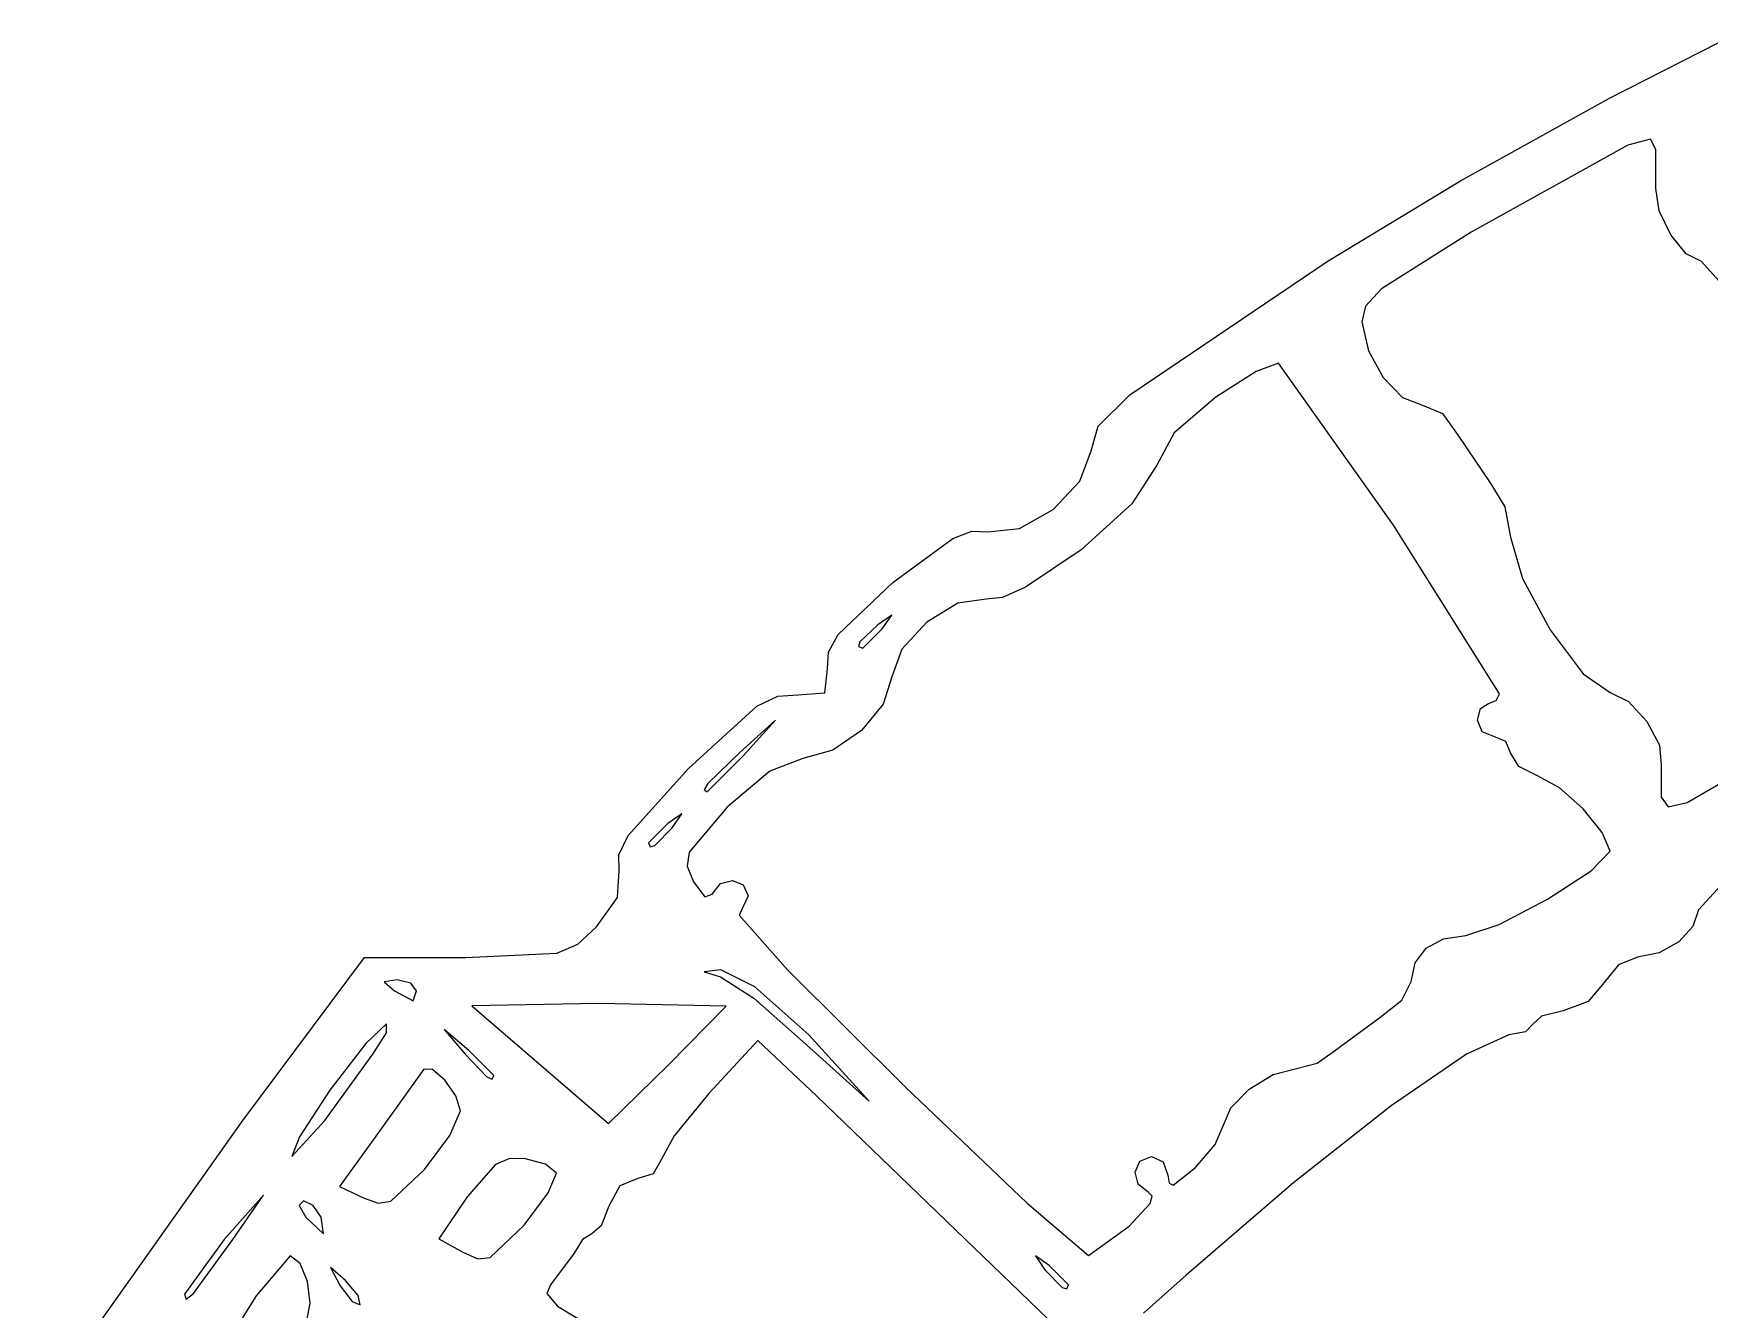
# Model space of a CAD drawing. Extents: x -99 to 383, y -48 to 207.
# Drawn here: x 19.02 to 61.83, y 165.44 to 198.03 of the extents above; entities that cross this region are included whole.
import ezdxf

# ---------------------------------------------------------------- set-up
doc = ezdxf.new("R2010")
doc.units = 0

msp = doc.modelspace()

# ---------------------------------------------------------------- linework, layer by layer
at = {"layer": 'Image'}
for p, q in [((59.272642, 196.38143), (62.514102, 198.034749)), ((55.468189, 194.270741), (59.272642, 196.38143)), ((59.738254, 195.185155), (55.739415, 192.96091)), ((60.320906, 195.337696), (59.738254, 195.185155)), ((60.458595, 195.07422), (60.320906, 195.337696)), ((60.454305, 194.07388), (60.458595, 195.07422)), ((52.088359, 192.230279), (55.468189, 194.270741)), ((60.544537, 193.505194), (60.454305, 194.07388)), ((60.837132, 192.895975), (60.544537, 193.505194)), ((55.739415, 192.96091), (53.453267, 191.511341)), ((61.229694, 192.409904), (60.837132, 192.895975)), ((47.02007, 188.810049), (52.088359, 192.230279)), ((61.619825, 192.21066), (61.229694, 192.409904)), ((62.229059, 191.536872), (61.619825, 192.21066)), ((53.453267, 191.511341), (53.042722, 191.067542)), ((53.042722, 191.067542), (52.946855, 190.6685)), ((52.946855, 190.6685), (53.114903, 189.933534)), ((50.818293, 189.617391), (50.248357, 189.397863)), ((53.753081, 185.480384), (50.818293, 189.617391)), ((53.114903, 189.933534), (53.493042, 189.247648)), ((50.248357, 189.397863), (49.216363, 188.747547)), ((53.493042, 189.247648), (53.986317, 188.740808)), ((46.216599, 188.006038), (47.02007, 188.810049)), ((49.216363, 188.747547), (48.156056, 187.833991)), ((53.986317, 188.740808), (54.499775, 188.54298)), ((54.499775, 188.54298), (55.003154, 188.332772)), ((55.003154, 188.332772), (55.403972, 187.76687)), ((46.031589, 187.377159), (46.216599, 188.006038)), ((48.156056, 187.833991), (47.714213, 187.009957)), ((55.403972, 187.76687), (56.244587, 186.53432)), ((45.747038, 186.600589), (46.031589, 187.377159)), ((47.714213, 187.009957), (47.073271, 186.023494)), ((45.064173, 185.880342), (45.747038, 186.600589)), ((56.244587, 186.53432), (56.600116, 185.947049)), ((44.205988, 185.391394), (45.064173, 185.880342)), ((47.073271, 186.023494), (45.777291, 184.845101)), ((56.600116, 185.947049), (56.744995, 185.16955)), ((43.395479, 185.308719), (44.205988, 185.391394)), ((56.463093, 181.169811), (53.753081, 185.480384)), ((40.972409, 184.009099), (42.503613, 185.138947)), ((42.503613, 185.138947), (42.989777, 185.322556)), ((42.989777, 185.322556), (43.395479, 185.308719)), ((56.744995, 185.16955), (57.046257, 184.111985)), ((45.777291, 184.845101), (44.359176, 183.893078)), ((57.046257, 184.111985), (57.760029, 182.800834)), ((39.570469, 182.681908), (40.972409, 184.009099)), ((43.770852, 183.632675), (43.351833, 183.585727)), ((44.359176, 183.893078), (43.770852, 183.632675)), ((42.631921, 183.482865), (41.841294, 182.995047)), ((43.351833, 183.585727), (42.631921, 183.482865)), ((40.587744, 182.934551), (40.130681, 182.496074)), ((40.200411, 182.33411), (40.694299, 182.827998)), ((40.940523, 183.180776), (40.587744, 182.934551)), ((40.694299, 182.827998), (40.6943, 182.827998)), ((40.6943, 182.827998), (40.940523, 183.180776)), ((41.841294, 182.995047), (41.203202, 182.306146)), ((57.760029, 182.800834), (58.601283, 181.681576)), ((39.330975, 182.234329), (39.570469, 182.681908)), ((40.130681, 182.496074), (40.096829, 182.376082)), ((40.096829, 182.376082), (40.200411, 182.33411)), ((39.302499, 181.803109), (39.330975, 182.234329)), ((41.203202, 182.306146), (40.940893, 181.600037)), ((39.237303, 181.196695), (39.302499, 181.803109)), ((40.940893, 181.600037), (40.72321, 180.905404)), ((58.601283, 181.681576), (59.284995, 181.19969)), ((37.495461, 180.851147), (38.034557, 181.111183)), ((38.034557, 181.111183), (38.541708, 181.143057)), ((38.541708, 181.143057), (39.237303, 181.196695)), ((56.380191, 180.99506), (56.463093, 181.169811)), ((59.284995, 181.19969), (59.756184, 180.97652)), ((35.750858, 179.262037), (37.495461, 180.851147)), ((40.72321, 180.905404), (40.171272, 180.234556)), ((55.898649, 180.499043), (55.981552, 180.798022)), ((55.981552, 180.798022), (56.180871, 180.922376)), ((56.180871, 180.922376), (56.380191, 180.99506)), ((59.756184, 180.97652), (60.223487, 180.463212)), ((37.977311, 180.499665), (37.06009, 179.670754)), ((37.1484, 179.582443), (37.977311, 180.499665)), ((40.171272, 180.234556), (39.436753, 179.726486)), ((56.023004, 180.200064), (55.898649, 180.499043)), ((56.321982, 180.07571), (56.023004, 180.200064)), ((60.223487, 180.463212), (60.547371, 179.857176)), ((61.257148, 178.391012), (64.506098, 180.291466)), ((56.620961, 179.952935), (56.321982, 180.07571)), ((56.745315, 179.657753), (56.620961, 179.952935)), ((60.547371, 179.857176), (60.588305, 179.35582)), ((36.231179, 178.665224), (37.1484, 179.582445)), ((37.06009, 179.670754), (36.243256, 178.878241)), ((37.1484, 179.582445), (37.1484, 179.582443)), ((38.671323, 179.520187), (37.826765, 179.197025)), ((39.436753, 179.726486), (38.671323, 179.520187)), ((56.953491, 179.310324), (56.745315, 179.657753)), ((60.588305, 179.35582), (60.592058, 178.529276)), ((34.214479, 177.554086), (35.750858, 179.262037)), ((37.826765, 179.197025), (36.739163, 178.273467)), ((57.453997, 179.061929), (56.953491, 179.310324)), ((57.997084, 178.766281), (57.453997, 179.061929)), ((36.243256, 178.878241), (36.148484, 178.713682)), ((36.148484, 178.713682), (36.231179, 178.665224)), ((58.598051, 178.22859), (57.997084, 178.766281)), ((60.592058, 178.529276), (60.77286, 178.2824)), ((35.578322, 178.100778), (35.225544, 177.854556)), ((35.3321, 177.748), (35.578322, 178.100778)), ((36.739163, 178.273467), (35.769167, 177.12467)), ((59.084821, 177.628804), (58.598051, 178.22859)), ((60.77286, 178.2824), (61.257148, 178.391012)), ((35.225544, 177.854556), (34.731655, 177.360667)), ((34.89362, 177.290937), (35.332099, 177.748001)), ((35.332099, 177.748001), (35.3321, 177.748)), ((59.285317, 177.146869), (59.084821, 177.628804)), ((33.971609, 177.057151), (34.214479, 177.554086)), ((34.731655, 177.360667), (34.773628, 177.257085)), ((34.773628, 177.257085), (34.89362, 177.290937)), ((33.977538, 176.648797), (33.971609, 177.057151)), ((35.769167, 177.12467), (35.720182, 176.765053)), ((58.802725, 176.648878), (59.285317, 177.146869)), ((33.938665, 175.966152), (33.977538, 176.648797)), ((35.720182, 176.765053), (35.881022, 176.369217)), ((35.881022, 176.369217), (36.172355, 175.980824)), ((36.566462, 176.321111), (36.874098, 176.397522)), ((36.874098, 176.397522), (37.151446, 176.290624)), ((57.691803, 175.927407), (58.802725, 176.648878)), ((33.39948, 175.213707), (33.938665, 175.966152)), ((36.172355, 175.980824), (36.355036, 176.054796)), ((36.355036, 176.054796), (36.566462, 176.321111)), ((37.272006, 176.007007), (37.043285, 175.513118)), ((37.151446, 176.290624), (37.272006, 176.007007)), ((56.45783, 175.277878), (57.691803, 175.927407)), ((62.114479, 176.272948), (61.542447, 175.648192)), ((37.043285, 175.513118), (38.288754, 174.110542)), ((61.542447, 175.648192), (61.404007, 175.222304)), ((32.923704, 174.778192), (33.39948, 175.213707)), ((55.606087, 174.995719), (56.45783, 175.277878)), ((61.404007, 175.222304), (61.043619, 174.836375)), ((32.386491, 174.544299), (32.923704, 174.778192)), ((54.305582, 174.300966), (54.589421, 174.67268)), ((54.589421, 174.67268), (55.0314, 174.911395)), ((55.0314, 174.911395), (55.606087, 174.995719)), ((61.043619, 174.836375), (60.543683, 174.554377)), ((24.371999, 170.268961), (27.476349, 174.431731)), ((27.476349, 174.431731), (30.0635, 174.432)), ((30.0635, 174.432), (32.386491, 174.544299)), ((54.205317, 173.817639), (54.305582, 174.300966)), ((59.503511, 174.247512), (59.139931, 173.796308)), ((59.986597, 174.440282), (59.503511, 174.247512)), ((60.543683, 174.554377), (59.986597, 174.440282)), ((28.310881, 173.862495), (27.981659, 173.809834)), ((27.981659, 173.809834), (28.240325, 173.584594)), ((28.65969, 173.782644), (28.310881, 173.862495)), ((28.80477, 173.584594), (28.65969, 173.782644)), ((36.57496, 174.116289), (36.149207, 174.069371)), ((36.149207, 174.069371), (36.566126, 173.941464)), ((36.566126, 173.941464), (37.420728, 173.395452)), ((37.444726, 173.684799), (36.57496, 174.116289)), ((38.288754, 174.110542), (41.290534, 171.123483)), ((53.971298, 173.342966), (54.205317, 173.817639)), ((59.139931, 173.796308), (58.727891, 173.307681)), ((28.240325, 173.584594), (28.722278, 173.326444)), ((28.722278, 173.326444), (28.804769, 173.584594)), ((28.804769, 173.584594), (28.80477, 173.584594)), ((37.420728, 173.395452), (38.682786, 172.282224)), ((38.8239, 172.455699), (37.444726, 173.684799)), ((53.408652, 172.904916), (53.971298, 173.342966)), ((33.46577, 173.262889), (30.21612, 173.203732)), ((30.21612, 173.203732), (33.70766, 170.197922)), ((36.71542, 173.187304), (33.46577, 173.262889)), ((35.2393, 171.692614), (36.71542, 173.187304)), ((57.537103, 172.931543), (57.30912, 172.71923)), ((58.085231, 173.072008), (57.537103, 172.931543)), ((58.727891, 173.307681), (58.085231, 173.072008)), ((28.037505, 172.737923), (27.510012, 172.240507)), ((27.68808, 171.961813), (28.03807, 172.509941)), ((28.03807, 172.509941), (28.037505, 172.737923)), ((30.1454, 172.059179), (29.5104, 172.596809)), ((29.5104, 172.596809), (30.04803, 171.96181)), ((52.245202, 172.051003), (53.408652, 172.904916)), ((57.130122, 172.533149), (56.699766, 172.455753)), ((57.30912, 172.71923), (57.130122, 172.533149)), ((27.510012, 172.240507), (26.593135, 171.044593)), ((30.7804, 171.42418), (30.1454, 172.059179)), ((37.52079, 172.31498), (36.26734, 170.9567)), ((39.019, 170.9), (37.52079, 172.31498)), ((38.682786, 172.282224), (40.367286, 170.763714)), ((38.823896, 172.455694), (38.8239, 172.455699)), ((40.367286, 170.763714), (38.823896, 172.455694)), ((56.699766, 172.455753), (55.615926, 171.966962)), ((26.4651, 170.271973), (27.68808, 171.961813)), ((30.04803, 171.96181), (30.603679, 171.384525)), ((33.70766, 170.197922), (35.2393, 171.692612)), ((35.2393, 171.692612), (35.2393, 171.692614)), ((51.277982, 171.599671), (51.809786, 171.736123)), ((51.809786, 171.736123), (52.245202, 172.051003)), ((55.615926, 171.966962), (53.692442, 170.641315)), ((28.992124, 171.578661), (27.875794, 170.026791)), ((29.213016, 171.574289), (28.992124, 171.578661)), ((29.527936, 171.299303), (29.213016, 171.574289)), ((29.809278, 170.898359), (29.527936, 171.299303)), ((30.603679, 171.384525), (30.737016, 171.328989)), ((30.737016, 171.328989), (30.780399, 171.42418)), ((30.780399, 171.42418), (30.7804, 171.42418)), ((50.071694, 171.069829), (50.680774, 171.443687)), ((50.680774, 171.443687), (51.277982, 171.599671)), ((26.593135, 171.044593), (25.814786, 169.849703)), ((29.92944, 170.516111), (29.809278, 170.898359)), ((36.26734, 170.9567), (35.382091, 169.878264)), ((65.0463, 145.82), (39.019, 170.9)), ((41.290534, 171.123483), (44.399789, 168.158009)), ((49.598148, 170.593811), (50.071694, 171.069829)), ((29.658267, 169.887063), (29.929432, 170.516117)), ((29.929432, 170.516117), (29.92944, 170.516111)), ((49.407542, 170.131351), (49.598148, 170.593811)), ((53.692442, 170.641315), (51.21293, 168.689903)), ((19.024726, 162.724912), (24.371999, 170.268961)), ((25.620355, 169.354753), (26.465099, 170.271974)), ((26.465099, 170.271974), (26.4651, 170.271973)), ((27.875794, 170.026791), (26.840674, 168.585691)), ((49.200286, 169.654529), (49.407542, 170.131351)), ((25.814786, 169.849703), (25.620355, 169.354753)), ((29.012213, 169.019687), (29.658267, 169.887063)), ((35.382091, 169.878264), (35.01389, 169.19281)), ((48.701987, 169.069061), (49.200286, 169.654529)), ((30.825709, 169.149836), (30.099418, 168.318248)), ((31.165283, 169.292055), (30.825709, 169.149836)), ((31.556878, 169.297397), (31.165283, 169.292055)), ((32.100251, 169.152891), (31.556878, 169.297397)), ((32.37756, 168.927949), (32.100251, 169.152891)), ((35.01389, 169.19281), (34.849664, 168.90635)), ((47.159555, 168.954925), (47.276599, 169.231311)), ((47.276599, 169.231311), (47.573099, 169.351283)), ((47.573099, 169.351283), (47.872078, 169.212478)), ((47.872078, 169.212478), (47.996432, 168.878756)), ((48.130198, 168.621479), (48.701987, 169.069061)), ((28.148338, 168.214439), (29.012213, 169.019687)), ((32.171481, 168.420023), (32.377561, 168.927948)), ((32.377561, 168.927948), (32.37756, 168.927949)), ((34.454822, 168.787203), (33.99426, 168.605256)), ((34.849664, 168.90635), (34.454822, 168.787203)), ((47.231621, 168.647421), (47.159555, 168.954925)), ((47.502448, 168.434093), (47.231621, 168.647421)), ((47.996432, 168.878756), (48.024546, 168.666321)), ((48.024546, 168.666321), (48.130198, 168.621479)), ((51.21293, 168.689903), (48.461006, 166.323813)), ((24.896911, 168.363507), (23.891761, 167.234617)), ((24.1148, 167.234617), (24.896911, 168.363507)), ((25.918068, 168.222333), (25.812559, 168.102169)), ((26.168187, 168.097979), (25.918068, 168.222333)), ((26.840674, 168.585691), (27.469933, 168.28414)), ((27.469933, 168.28414), (27.830371, 168.161105)), ((27.830371, 168.161105), (28.148338, 168.214439)), ((30.099418, 168.318248), (29.374796, 167.251868)), ((31.55266, 167.595148), (32.171481, 168.420023)), ((33.99426, 168.605256), (33.718671, 168.081648)), ((47.593649, 168.334088), (47.502448, 168.434093)), ((47.538213, 168.151067), (47.593649, 168.334088)), ((25.812559, 168.102169), (25.982818, 167.799)), ((25.982818, 167.799), (26.43185, 167.375667)), ((26.3671, 167.799), (26.168187, 168.097979)), ((26.43185, 167.375667), (26.3671, 167.799)), ((26.3671, 167.799), (26.3671, 167.799)), ((33.718671, 168.081648), (33.517089, 167.58335)), ((44.399789, 168.158009), (45.967685, 166.820188)), ((47.00856, 167.572828), (47.538213, 168.151067)), ((30.684815, 166.769569), (31.55266, 167.595148)), ((33.281106, 167.376093), (33.042701, 167.231013)), ((33.517089, 167.58335), (33.281106, 167.376093)), ((45.967685, 166.820188), (47.008575, 167.572812)), ((47.008575, 167.572812), (47.00856, 167.572828)), ((23.891761, 167.234617), (22.882411, 165.837617)), ((23.106759, 165.850328), (24.114801, 167.234617)), ((24.114801, 167.234617), (24.1148, 167.234617)), ((29.374796, 167.251868), (30.00736, 166.898218)), ((33.042701, 167.231013), (32.835302, 166.882205)), ((25.583026, 166.811698), (24.708589, 165.793318)), ((25.836884, 166.617646), (25.583026, 166.811698)), ((26.021715, 166.156052), (25.836884, 166.617646)), ((26.9928, 166.183), (26.609193, 166.51297)), ((26.609193, 166.51297), (26.857805, 166.048005)), ((30.00736, 166.898218), (30.37431, 166.738076)), ((30.37431, 166.738076), (30.684815, 166.769569)), ((32.835302, 166.882205), (32.228968, 166.072775)), ((44.962112, 166.565055), (44.609333, 166.811277)), ((44.609333, 166.811277), (44.855556, 166.458499)), ((45.456, 166.071167), (44.962112, 166.565055)), ((26.091861, 165.607761), (26.021715, 166.156052)), ((27.312364, 165.799282), (26.9928, 166.183)), ((26.9928, 166.183), (26.9928, 166.183)), ((32.228968, 166.072775), (32.12975, 165.853621)), ((44.855556, 166.458499), (45.294035, 166.001436)), ((45.414027, 165.967584), (45.456, 166.071166)), ((45.456, 166.071166), (45.456, 166.071167)), ((48.461006, 166.323813), (47.373996, 165.349848)), ((22.882411, 165.837617), (22.926585, 165.706489)), ((22.926585, 165.706489), (23.106759, 165.850328)), ((24.708589, 165.793318), (24.183039, 164.953413)), ((26.857805, 166.048005), (27.161337, 165.648256)), ((27.161337, 165.648256), (27.366434, 165.560836)), ((27.366434, 165.560836), (27.312364, 165.799282)), ((32.12975, 165.853621), (32.408134, 165.532074)), ((45.294035, 166.001436), (45.414027, 165.967584)), ((26.00166, 165.153618), (26.091861, 165.607761)), ((32.408134, 165.532074), (34.469258, 164.285365))]:
    msp.add_line(p, q, dxfattribs=at)

doc.saveas('drawing.dxf')
